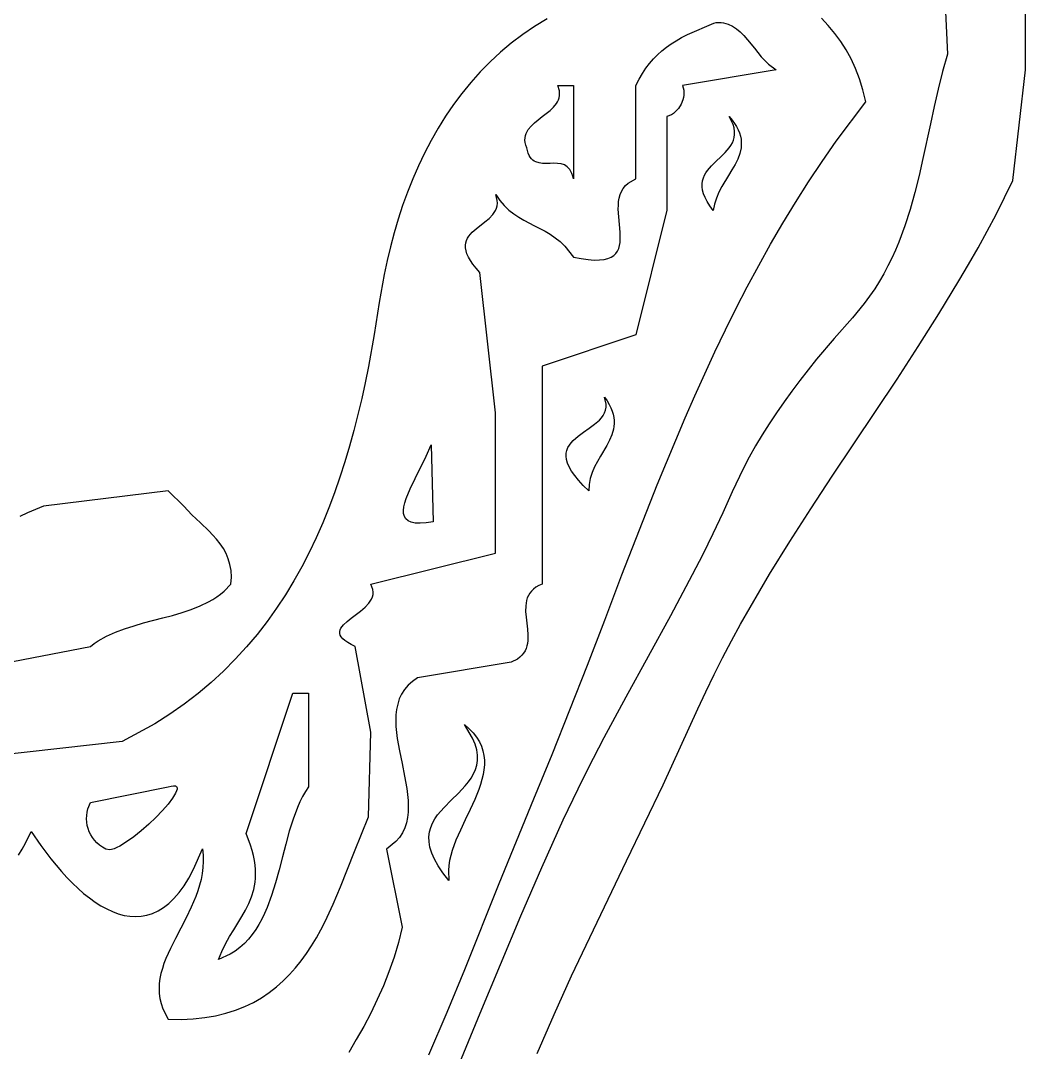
# Model space of a CAD drawing. Extents: x -38.8 to 24, y -17.1 to 3.4.
# Drawn here: x -33.631 to -32.986, y -2.349 to -1.687 of the extents above; entities that cross this region are included whole.
import ezdxf

# ---------------------------------------------------------------- set-up
doc = ezdxf.new("R2010")
doc.units = 0

msp = doc.modelspace()

# ---------------------------------------------------------------- linework, layer by layer
at = {"color": 7, "linetype": 'CONTINUOUS'}
for p, q in [((-33.039844, -1.629509), (-33.036435, -1.708553)), ((-32.986435, -1.718553), (-32.986435, -1.663553)), ((-33.293351, -1.685795), (-33.301356, -1.690654)), ((-33.112877, -1.690167), (-33.117358, -1.685352)), ((-33.301356, -1.690654), (-33.309013, -1.695865)), ((-33.203338, -1.695955), (-33.186435, -1.688553)), ((-33.186435, -1.688553), (-33.184757, -1.688249)), ((-33.186435, -1.688553), (-33.186435, -1.688553)), ((-33.184757, -1.688249), (-33.183136, -1.688118)), ((-33.183136, -1.688118), (-33.181569, -1.688149)), ((-33.181569, -1.688149), (-33.180053, -1.688333)), ((-33.180053, -1.688333), (-33.177162, -1.689126)), ((-33.177162, -1.689126), (-33.174439, -1.690423)), ((-33.174439, -1.690423), (-33.171862, -1.692149)), ((-33.171862, -1.692149), (-33.169406, -1.694232)), ((-33.169406, -1.694232), (-33.167049, -1.696597)), ((-33.108721, -1.695118), (-33.112877, -1.690167)), ((-33.309013, -1.695865), (-33.316328, -1.701412)), ((-33.213719, -1.70187), (-33.210454, -1.699815)), ((-33.210454, -1.699815), (-33.206997, -1.697851)), ((-33.206997, -1.697851), (-33.203338, -1.695955)), ((-33.167049, -1.696597), (-33.164766, -1.699171)), ((-33.164766, -1.699171), (-33.16033, -1.70465)), ((-33.10489, -1.700271), (-33.108721, -1.695118)), ((-33.101388, -1.705689), (-33.10489, -1.700271)), ((-33.323307, -1.707278), (-33.329955, -1.71345)), ((-33.316328, -1.701412), (-33.323307, -1.707278)), ((-33.222484, -1.708833), (-33.219722, -1.706355)), ((-33.219722, -1.706355), (-33.216805, -1.704042)), ((-33.216805, -1.704042), (-33.213719, -1.70187)), ((-33.16033, -1.70465), (-33.155912, -1.71008)), ((-33.098215, -1.711439), (-33.101388, -1.705689)), ((-33.329955, -1.71345), (-33.336279, -1.71991)), ((-33.229951, -1.717507), (-33.227587, -1.714385)), ((-33.227587, -1.714385), (-33.225102, -1.711502)), ((-33.225102, -1.711502), (-33.222484, -1.708833)), ((-33.155912, -1.71008), (-33.15365, -1.712592)), ((-33.15365, -1.712592), (-33.151322, -1.714872)), ((-33.095373, -1.717586), (-33.098215, -1.711439)), ((-33.036435, -1.708553), (-33.039582, -1.719673)), ((-33.336279, -1.71991), (-33.342283, -1.726644)), ((-33.234363, -1.724566), (-33.232206, -1.720892)), ((-33.232206, -1.720892), (-33.229951, -1.717507)), ((-33.146372, -1.718435), (-33.206435, -1.728553)), ((-33.151322, -1.714872), (-33.146372, -1.718435)), ((-33.092863, -1.724194), (-33.095373, -1.717586)), ((-33.039582, -1.719673), (-33.042399, -1.730836)), ((-32.994382, -1.789526), (-32.986435, -1.718553)), ((-33.342283, -1.726644), (-33.347974, -1.733636)), ((-33.236435, -1.728553), (-33.234363, -1.724566)), ((-33.090689, -1.731328), (-33.092863, -1.724194)), ((-33.347974, -1.733636), (-33.353357, -1.74087)), ((-33.285477, -1.731967), (-33.286435, -1.728553)), ((-33.286435, -1.728553), (-33.276435, -1.728553)), ((-33.285338, -1.733534), (-33.285477, -1.731967)), ((-33.285403, -1.735016), (-33.285338, -1.733534)), ((-33.276435, -1.728553), (-33.276435, -1.788553)), ((-33.276435, -1.728553), (-33.276435, -1.728553)), ((-33.236435, -1.788553), (-33.236435, -1.728553)), ((-33.206435, -1.728553), (-33.205972, -1.730084)), ((-33.205972, -1.730084), (-33.205688, -1.731635)), ((-33.205688, -1.731635), (-33.205575, -1.733192)), ((-33.205575, -1.733192), (-33.205626, -1.734743)), ((-33.08885, -1.739054), (-33.090689, -1.731328)), ((-33.042399, -1.730836), (-33.044975, -1.742016)), ((-33.353357, -1.74087), (-33.358438, -1.748331)), ((-33.289216, -1.74249), (-33.287398, -1.740225)), ((-33.287398, -1.740225), (-33.286671, -1.739018)), ((-33.286671, -1.739018), (-33.286085, -1.737751)), ((-33.286085, -1.737751), (-33.285657, -1.73642)), ((-33.285657, -1.73642), (-33.285403, -1.735016)), ((-33.207327, -1.740656), (-33.208976, -1.743266)), ((-33.206191, -1.737783), (-33.207327, -1.740656)), ((-33.205834, -1.736278), (-33.206191, -1.737783)), ((-33.205626, -1.734743), (-33.205834, -1.736278)), ((-33.107887, -1.764394), (-33.08885, -1.739054)), ((-33.296435, -1.748553), (-33.29386, -1.746602)), ((-33.29386, -1.746602), (-33.291412, -1.744598)), ((-33.291412, -1.744598), (-33.289216, -1.74249)), ((-33.213587, -1.747311), (-33.216435, -1.748553)), ((-33.212288, -1.746477), (-33.213587, -1.747311)), ((-33.211082, -1.745517), (-33.212288, -1.746477)), ((-33.208976, -1.743266), (-33.211082, -1.745517)), ((-33.044975, -1.742016), (-33.047401, -1.75319)), ((-33.358438, -1.748331), (-33.363222, -1.756003)), ((-33.303654, -1.754616), (-33.301458, -1.752508)), ((-33.301458, -1.752508), (-33.29901, -1.750504)), ((-33.29901, -1.750504), (-33.296435, -1.748553)), ((-33.216435, -1.748553), (-33.216435, -1.808553)), ((-33.176435, -1.748553), (-33.17458, -1.750746)), ((-33.174018, -1.753562), (-33.176435, -1.748553)), ((-33.176435, -1.748553), (-33.176435, -1.748553)), ((-33.17458, -1.750746), (-33.173008, -1.752888)), ((-33.173359, -1.755839), (-33.174018, -1.753562)), ((-33.173008, -1.752888), (-33.171704, -1.754983)), ((-33.047401, -1.75319), (-33.052159, -1.775416)), ((-33.363222, -1.756003), (-33.367716, -1.763871)), ((-33.307467, -1.76209), (-33.307213, -1.760686)), ((-33.307213, -1.760686), (-33.306785, -1.759355)), ((-33.306785, -1.759355), (-33.306199, -1.758088)), ((-33.306199, -1.758088), (-33.305472, -1.756881)), ((-33.305472, -1.756881), (-33.303654, -1.754616)), ((-33.17303, -1.757981), (-33.173359, -1.755839)), ((-33.173251, -1.761902), (-33.173003, -1.759998)), ((-33.173003, -1.759998), (-33.17303, -1.757981)), ((-33.171704, -1.754983), (-33.170655, -1.757033)), ((-33.170655, -1.757033), (-33.169846, -1.759042)), ((-33.169846, -1.759042), (-33.169263, -1.761013)), ((-33.367716, -1.763871), (-33.371925, -1.771919)), ((-33.307532, -1.763572), (-33.307467, -1.76209)), ((-33.307393, -1.765139), (-33.307532, -1.763572)), ((-33.307032, -1.766797), (-33.307393, -1.765139)), ((-33.306435, -1.768553), (-33.307032, -1.766797)), ((-33.176449, -1.768611), (-33.175374, -1.767047)), ((-33.175374, -1.767047), (-33.174464, -1.765415)), ((-33.174464, -1.765415), (-33.173747, -1.763704)), ((-33.173747, -1.763704), (-33.173251, -1.761902)), ((-33.169263, -1.761013), (-33.168892, -1.762948)), ((-33.168727, -1.766726), (-33.168905, -1.768573)), ((-33.168892, -1.762948), (-33.168718, -1.764852)), ((-33.168718, -1.764852), (-33.168727, -1.766726)), ((-33.116902, -1.777306), (-33.107887, -1.764394)), ((-33.371925, -1.771919), (-33.375854, -1.780131)), ((-33.305472, -1.772004), (-33.306435, -1.768553)), ((-33.30485, -1.773391), (-33.305472, -1.772004)), ((-33.304144, -1.774575), (-33.30485, -1.773391)), ((-33.181862, -1.774414), (-33.178988, -1.77158)), ((-33.178988, -1.77158), (-33.176449, -1.768611)), ((-33.169711, -1.772203), (-33.171021, -1.775764)), ((-33.168905, -1.768573), (-33.169711, -1.772203)), ((-33.375854, -1.780131), (-33.379509, -1.788492)), ((-33.303359, -1.775569), (-33.304144, -1.774575)), ((-33.302503, -1.77639), (-33.303359, -1.775569)), ((-33.301582, -1.777055), (-33.302503, -1.77639)), ((-33.300602, -1.777578), (-33.301582, -1.777055)), ((-33.298493, -1.778262), (-33.300602, -1.777578)), ((-33.296227, -1.778568), (-33.298493, -1.778262)), ((-33.293857, -1.778624), (-33.296227, -1.778568)), ((-33.291435, -1.778553), (-33.293857, -1.778624)), ((-33.289013, -1.778482), (-33.291435, -1.778553)), ((-33.286643, -1.778538), (-33.289013, -1.778482)), ((-33.284377, -1.778844), (-33.286643, -1.778538)), ((-33.282268, -1.779528), (-33.284377, -1.778844)), ((-33.281288, -1.780051), (-33.282268, -1.779528)), ((-33.280367, -1.780716), (-33.281288, -1.780051)), ((-33.190305, -1.783006), (-33.187739, -1.780036)), ((-33.187739, -1.780036), (-33.184852, -1.777202)), ((-33.184852, -1.777202), (-33.181862, -1.774414)), ((-33.172722, -1.779282), (-33.174699, -1.78278)), ((-33.171021, -1.775764), (-33.172722, -1.779282)), ((-33.1256, -1.790369), (-33.116902, -1.777306)), ((-33.052159, -1.775416), (-33.054671, -1.786418)), ((-33.279511, -1.781537), (-33.280367, -1.780716)), ((-33.278726, -1.782531), (-33.279511, -1.781537)), ((-33.27802, -1.783715), (-33.278726, -1.782531)), ((-33.277398, -1.785102), (-33.27802, -1.783715)), ((-33.276868, -1.78671), (-33.277398, -1.785102)), ((-33.276435, -1.788553), (-33.276868, -1.78671)), ((-33.193073, -1.787915), (-33.192331, -1.786203)), ((-33.192331, -1.786203), (-33.191399, -1.78457)), ((-33.191399, -1.78457), (-33.190305, -1.783006)), ((-33.176839, -1.786282), (-33.181149, -1.7934)), ((-33.174699, -1.78278), (-33.176839, -1.786282)), ((-33.054671, -1.786418), (-33.057393, -1.797313)), ((-33.379509, -1.788492), (-33.382897, -1.796986)), ((-33.244477, -1.794599), (-33.243027, -1.792812)), ((-33.243027, -1.792812), (-33.241226, -1.791197)), ((-33.241226, -1.791197), (-33.236435, -1.788553)), ((-33.193887, -1.79364), (-33.193878, -1.791622)), ((-33.193596, -1.795783), (-33.193887, -1.79364)), ((-33.193878, -1.791622), (-33.193598, -1.789717)), ((-33.193598, -1.789717), (-33.193073, -1.787915)), ((-33.181149, -1.7934), (-33.183091, -1.797063)), ((-33.133998, -1.803576), (-33.1256, -1.790369)), ((-33.005173, -1.811239), (-32.994382, -1.789526)), ((-33.382897, -1.796986), (-33.386022, -1.805598)), ((-33.325323, -1.802362), (-33.326316, -1.79848)), ((-33.326316, -1.79848), (-33.323666, -1.802306)), ((-33.247047, -1.800799), (-33.246454, -1.79861)), ((-33.246454, -1.79861), (-33.245608, -1.796538)), ((-33.245608, -1.796538), (-33.244477, -1.794599)), ((-33.192979, -1.798062), (-33.193596, -1.795783)), ((-33.192008, -1.800488), (-33.192979, -1.798062)), ((-33.190656, -1.803073), (-33.192008, -1.800488)), ((-33.183091, -1.797063), (-33.18474, -1.800829)), ((-33.057393, -1.797313), (-33.060413, -1.808076)), ((-33.386022, -1.805598), (-33.388891, -1.814312)), ((-33.325864, -1.807291), (-33.325445, -1.805754)), ((-33.325445, -1.805754), (-33.325256, -1.804114)), ((-33.325256, -1.804114), (-33.325323, -1.802362)), ((-33.323666, -1.802306), (-33.320831, -1.805606)), ((-33.320831, -1.805606), (-33.317836, -1.808456)), ((-33.247642, -1.80787), (-33.247608, -1.805447)), ((-33.247608, -1.805447), (-33.247421, -1.803084)), ((-33.247421, -1.803084), (-33.247047, -1.800799)), ((-33.188896, -1.805828), (-33.190656, -1.803073)), ((-33.186699, -1.808764), (-33.188896, -1.805828)), ((-33.18598, -1.804721), (-33.186699, -1.808764)), ((-33.18474, -1.800829), (-33.18598, -1.804721)), ((-33.14211, -1.816919), (-33.133998, -1.803576)), ((-33.33058, -1.813817), (-33.328266, -1.811397)), ((-33.328266, -1.811397), (-33.327299, -1.810102)), ((-33.327299, -1.810102), (-33.32649, -1.808737)), ((-33.32649, -1.808737), (-33.325864, -1.807291)), ((-33.317836, -1.808456), (-33.31471, -1.81093)), ((-33.31471, -1.81093), (-33.311477, -1.813104)), ((-33.311477, -1.813104), (-33.308164, -1.815052)), ((-33.247381, -1.812821), (-33.247642, -1.80787)), ((-33.246473, -1.822621), (-33.247381, -1.812821)), ((-33.216435, -1.808553), (-33.236435, -1.888553)), ((-33.060413, -1.808076), (-33.063821, -1.818683)), ((-33.010876, -1.822002), (-33.005173, -1.811239)), ((-33.388891, -1.814312), (-33.391509, -1.823113)), ((-33.338822, -1.820473), (-33.333239, -1.81608)), ((-33.333239, -1.81608), (-33.33058, -1.813817)), ((-33.308164, -1.815052), (-33.301406, -1.818575)), ((-33.301406, -1.818575), (-33.294646, -1.8221)), ((-33.149952, -1.830389), (-33.14211, -1.816919)), ((-33.063821, -1.818683), (-33.067707, -1.829107)), ((-33.391509, -1.823113), (-33.393882, -1.831984)), ((-33.344971, -1.827986), (-33.344312, -1.826578)), ((-33.344312, -1.826578), (-33.343475, -1.825247)), ((-33.343475, -1.825247), (-33.341361, -1.822771)), ((-33.341361, -1.822771), (-33.338822, -1.820473)), ((-33.294646, -1.8221), (-33.291331, -1.824051)), ((-33.291331, -1.824051), (-33.288096, -1.826228)), ((-33.288096, -1.826228), (-33.284965, -1.828707)), ((-33.246355, -1.827174), (-33.246473, -1.822621)), ((-33.016765, -1.832708), (-33.010876, -1.822002)), ((-33.393882, -1.831984), (-33.396015, -1.840911)), ((-33.345656, -1.831071), (-33.345426, -1.82948)), ((-33.345634, -1.83277), (-33.345656, -1.831071)), ((-33.345337, -1.834587), (-33.345634, -1.83277)), ((-33.345426, -1.82948), (-33.344971, -1.827986)), ((-33.284965, -1.828707), (-33.281965, -1.831562)), ((-33.281965, -1.831562), (-33.276467, -1.838703)), ((-33.248111, -1.834843), (-33.247341, -1.833152)), ((-33.247341, -1.833152), (-33.246813, -1.831298)), ((-33.246813, -1.831298), (-33.246495, -1.829299)), ((-33.246495, -1.829299), (-33.246355, -1.827174)), ((-33.157537, -1.843981), (-33.149952, -1.830389)), ((-33.067707, -1.829107), (-33.069858, -1.834243)), ((-33.022824, -1.843363), (-33.016765, -1.832708)), ((-33.344741, -1.836532), (-33.345337, -1.834587)), ((-33.343823, -1.838616), (-33.344741, -1.836532)), ((-33.342557, -1.84085), (-33.343823, -1.838616)), ((-33.276467, -1.838703), (-33.271446, -1.839663)), ((-33.271446, -1.839663), (-33.266999, -1.840275)), ((-33.259695, -1.840526), (-33.25677, -1.840203)), ((-33.25677, -1.840203), (-33.254288, -1.839606)), ((-33.254288, -1.839606), (-33.252214, -1.838752)), ((-33.252214, -1.838752), (-33.250515, -1.837662)), ((-33.250515, -1.837662), (-33.249158, -1.836352)), ((-33.249158, -1.836352), (-33.248111, -1.834843)), ((-33.072162, -1.839325), (-33.07463, -1.844348)), ((-33.069858, -1.834243), (-33.072162, -1.839325)), ((-33.396015, -1.840911), (-33.397914, -1.849878)), ((-33.340919, -1.843244), (-33.342557, -1.84085)), ((-33.338887, -1.845808), (-33.340919, -1.843244)), ((-33.336435, -1.848553), (-33.338887, -1.845808)), ((-33.266999, -1.840275), (-33.263093, -1.840556)), ((-33.263093, -1.840556), (-33.259695, -1.840526)), ((-33.164882, -1.857685), (-33.157537, -1.843981)), ((-33.07463, -1.844348), (-33.077274, -1.849311)), ((-33.029038, -1.853971), (-33.022824, -1.843363)), ((-33.397914, -1.849878), (-33.401034, -1.867869)), ((-33.326435, -1.938553), (-33.336435, -1.848553)), ((-33.077274, -1.849311), (-33.080105, -1.854209)), ((-33.172001, -1.871494), (-33.164882, -1.857685)), ((-33.083135, -1.85904), (-33.086373, -1.8638)), ((-33.080105, -1.854209), (-33.083135, -1.85904)), ((-33.041874, -1.875066), (-33.029038, -1.853971)), ((-33.086373, -1.8638), (-33.089833, -1.868487)), ((-33.401034, -1.867869), (-33.404287, -1.888396)), ((-33.17891, -1.8854), (-33.172001, -1.871494)), ((-33.089833, -1.868487), (-33.097458, -1.877628)), ((-33.097458, -1.877628), (-33.109175, -1.890871)), ((-33.055154, -1.896028), (-33.041874, -1.875066)), ((-33.185623, -1.899396), (-33.17891, -1.8854)), ((-33.404287, -1.888396), (-33.408018, -1.908967)), ((-33.236435, -1.888553), (-33.296435, -1.908553)), ((-33.109175, -1.890871), (-33.120437, -1.904256)), ((-33.192155, -1.913474), (-33.185623, -1.899396)), ((-33.068758, -1.916895), (-33.055154, -1.896028)), ((-33.120437, -1.904256), (-33.131175, -1.917815)), ((-33.408018, -1.908967), (-33.410093, -1.91924)), ((-33.296435, -1.908553), (-33.296435, -1.978553)), ((-33.410093, -1.91924), (-33.412325, -1.929489)), ((-33.198521, -1.927625), (-33.192155, -1.913474)), ((-33.131175, -1.917815), (-33.136325, -1.924671)), ((-33.096466, -1.958493), (-33.068758, -1.916895)), ((-33.136325, -1.924671), (-33.141318, -1.931582)), ((-33.412325, -1.929489), (-33.414727, -1.939702)), ((-33.256435, -1.928553), (-33.254841, -1.930882)), ((-33.255414, -1.932986), (-33.256435, -1.928553)), ((-33.256435, -1.928553), (-33.256435, -1.928553)), ((-33.254841, -1.930882), (-33.253515, -1.93314)), ((-33.204737, -1.941844), (-33.198521, -1.927625)), ((-33.141318, -1.931582), (-33.146145, -1.938553)), ((-33.326435, -2.028553), (-33.326435, -1.938553)), ((-33.257342, -1.940205), (-33.256443, -1.938573)), ((-33.256443, -1.938573), (-33.255801, -1.936834)), ((-33.255801, -1.936834), (-33.255447, -1.934976)), ((-33.255447, -1.934976), (-33.255414, -1.932986)), ((-33.253515, -1.93314), (-33.252443, -1.935332)), ((-33.252443, -1.935332), (-33.25161, -1.93746)), ((-33.25161, -1.93746), (-33.251002, -1.93953)), ((-33.251002, -1.93953), (-33.250604, -1.941546)), ((-33.146145, -1.938553), (-33.150797, -1.945589)), ((-33.414727, -1.939702), (-33.417309, -1.949868)), ((-33.266341, -1.948506), (-33.262866, -1.945935)), ((-33.262866, -1.945935), (-33.259782, -1.943203)), ((-33.259782, -1.943203), (-33.258465, -1.941744)), ((-33.258465, -1.941744), (-33.257342, -1.940205)), ((-33.250604, -1.941546), (-33.250402, -1.943512)), ((-33.250381, -1.945432), (-33.250527, -1.94731)), ((-33.250402, -1.943512), (-33.250381, -1.945432)), ((-33.210817, -1.95612), (-33.204737, -1.941844)), ((-33.150797, -1.945589), (-33.155265, -1.952693)), ((-33.417309, -1.949868), (-33.420085, -1.959976)), ((-33.273442, -1.953588), (-33.269951, -1.951022)), ((-33.269951, -1.951022), (-33.266341, -1.948506)), ((-33.251821, -1.952736), (-33.253251, -1.956221)), ((-33.250826, -1.94915), (-33.251821, -1.952736)), ((-33.250527, -1.94731), (-33.250826, -1.94915)), ((-33.155265, -1.952693), (-33.159541, -1.959869)), ((-33.370979, -1.966452), (-33.367669, -1.959189)), ((-33.367669, -1.959189), (-33.366435, -2.008553)), ((-33.279976, -1.960921), (-33.279047, -1.959297)), ((-33.279047, -1.959297), (-33.277897, -1.957765)), ((-33.277897, -1.957765), (-33.276559, -1.956311)), ((-33.276559, -1.956311), (-33.273442, -1.953588)), ((-33.253251, -1.956221), (-33.254999, -1.959641)), ((-33.22263, -1.984819), (-33.210817, -1.95612)), ((-33.110332, -1.979299), (-33.096466, -1.958493)), ((-33.420085, -1.959976), (-33.423068, -1.970013)), ((-33.281119, -1.966478), (-33.281044, -1.964498)), ((-33.281044, -1.964498), (-33.280652, -1.962651)), ((-33.280652, -1.962651), (-33.279976, -1.960921)), ((-33.254999, -1.959641), (-33.258987, -1.966416)), ((-33.159541, -1.959869), (-33.163616, -1.967121)), ((-33.423068, -1.970013), (-33.426269, -1.979968)), ((-33.378104, -1.980713), (-33.370979, -1.966452)), ((-33.280847, -1.968603), (-33.281119, -1.966478)), ((-33.280194, -1.970885), (-33.280847, -1.968603)), ((-33.27913, -1.973339), (-33.280194, -1.970885)), ((-33.260995, -1.969838), (-33.262856, -1.973329)), ((-33.258987, -1.966416), (-33.260995, -1.969838)), ((-33.163616, -1.967121), (-33.167481, -1.974454)), ((-33.296435, -1.978553), (-33.296435, -2.048553)), ((-33.277622, -1.975978), (-33.27913, -1.973339)), ((-33.275639, -1.978814), (-33.277622, -1.975978)), ((-33.273149, -1.981862), (-33.275639, -1.978814)), ((-33.264455, -1.976921), (-33.265676, -1.980648)), ((-33.262856, -1.973329), (-33.264455, -1.976921)), ((-33.167481, -1.974454), (-33.174547, -1.989379)), ((-33.426269, -1.979968), (-33.429701, -1.989829)), ((-33.381279, -1.987362), (-33.378104, -1.980713)), ((-33.270119, -1.985134), (-33.273149, -1.981862)), ((-33.266519, -1.988643), (-33.270119, -1.985134)), ((-33.266403, -1.984544), (-33.266519, -1.988643)), ((-33.265676, -1.980648), (-33.266403, -1.984544)), ((-33.234082, -2.01366), (-33.22263, -1.984819)), ((-33.124048, -2.000158), (-33.110332, -1.979299)), ((-33.536435, -1.988553), (-33.616435, -1.998553)), ((-33.526435, -1.998553), (-33.536435, -1.988553)), ((-33.536435, -1.988553), (-33.536435, -1.988553)), ((-33.429701, -1.989829), (-33.433376, -1.999586)), ((-33.38377, -1.993455), (-33.381279, -1.987362)), ((-33.174547, -1.989379), (-33.180587, -2.002803)), ((-33.616435, -1.998553), (-33.621651, -2.000619)), ((-33.521284, -2.003945), (-33.526435, -1.998553)), ((-33.385524, -2.001171), (-33.385257, -1.998818)), ((-33.385257, -1.998818), (-33.384659, -1.996239)), ((-33.384659, -1.996239), (-33.38377, -1.993455)), ((-33.626744, -2.002816), (-33.631716, -2.005148)), ((-33.621651, -2.000619), (-33.626744, -2.002816)), ((-33.515823, -2.00912), (-33.521284, -2.003945)), ((-33.433376, -1.999586), (-33.437307, -2.009225)), ((-33.385419, -2.003276), (-33.385524, -2.001171)), ((-33.384904, -2.00511), (-33.385419, -2.003276)), ((-33.383938, -2.006653), (-33.384904, -2.00511)), ((-33.180587, -2.002803), (-33.186899, -2.01614)), ((-33.137494, -2.021107), (-33.124048, -2.000158)), ((-33.510404, -2.01431), (-33.515823, -2.00912)), ((-33.437307, -2.009225), (-33.441507, -2.018737)), ((-33.382482, -2.007882), (-33.383938, -2.006653)), ((-33.380494, -2.008775), (-33.382482, -2.007882)), ((-33.377935, -2.009311), (-33.380494, -2.008775)), ((-33.374766, -2.009467), (-33.377935, -2.009311)), ((-33.370946, -2.009222), (-33.374766, -2.009467)), ((-33.366435, -2.008553), (-33.370946, -2.009222)), ((-33.50782, -2.016983), (-33.510404, -2.01431)), ((-33.505378, -2.019746), (-33.50782, -2.016983)), ((-33.441507, -2.018737), (-33.445987, -2.028108)), ((-33.245291, -2.04258), (-33.234082, -2.01366)), ((-33.186899, -2.01614), (-33.193446, -2.029398)), ((-33.503121, -2.022628), (-33.505378, -2.019746)), ((-33.501094, -2.025659), (-33.503121, -2.022628)), ((-33.150551, -2.042185), (-33.137494, -2.021107)), ((-33.49934, -2.028867), (-33.501094, -2.025659)), ((-33.497904, -2.032281), (-33.49934, -2.028867)), ((-33.445987, -2.028108), (-33.45076, -2.037328)), ((-33.406463, -2.048569), (-33.326435, -2.028553)), ((-33.193446, -2.029398), (-33.200191, -2.042592)), ((-33.49683, -2.035931), (-33.497904, -2.032281)), ((-33.49616, -2.039844), (-33.49683, -2.035931)), ((-33.45076, -2.037328), (-33.455838, -2.046385)), ((-33.496211, -2.048578), (-33.495939, -2.04405)), ((-33.495939, -2.04405), (-33.49616, -2.039844)), ((-33.256378, -2.07152), (-33.245291, -2.04258)), ((-33.200191, -2.042592), (-33.214129, -2.068829)), ((-33.156897, -2.052783), (-33.150551, -2.042185)), ((-33.500582, -2.052933), (-33.496211, -2.048578)), ((-33.455838, -2.046385), (-33.461234, -2.055267)), ((-33.405124, -2.051966), (-33.406463, -2.048569)), ((-33.404938, -2.053569), (-33.405124, -2.051966)), ((-33.302066, -2.051685), (-33.303399, -2.052954)), ((-33.300475, -2.050522), (-33.302066, -2.051685)), ((-33.298604, -2.049476), (-33.300475, -2.050522)), ((-33.296435, -2.048553), (-33.298604, -2.049476)), ((-33.510512, -2.059808), (-33.507897, -2.058292)), ((-33.507897, -2.058292), (-33.505366, -2.056648)), ((-33.505366, -2.056648), (-33.502925, -2.054865)), ((-33.502925, -2.054865), (-33.500582, -2.052933)), ((-33.461234, -2.055267), (-33.46696, -2.063963)), ((-33.406799, -2.059425), (-33.405996, -2.058037)), ((-33.405996, -2.058037), (-33.405401, -2.056601)), ((-33.405401, -2.056601), (-33.405039, -2.055113)), ((-33.405039, -2.055113), (-33.404938, -2.053569)), ((-33.306041, -2.057324), (-33.306537, -2.05894)), ((-33.305366, -2.055782), (-33.306041, -2.057324)), ((-33.304492, -2.054323), (-33.305366, -2.055782)), ((-33.303399, -2.052954), (-33.304492, -2.054323)), ((-33.163102, -2.063427), (-33.156897, -2.052783)), ((-33.527593, -2.066793), (-33.521678, -2.064796)), ((-33.521678, -2.064796), (-33.515967, -2.062496)), ((-33.515967, -2.062496), (-33.510512, -2.059808)), ((-33.46696, -2.063963), (-33.473029, -2.072461)), ((-33.412993, -2.065756), (-33.410186, -2.063331)), ((-33.410186, -2.063331), (-33.407783, -2.060767)), ((-33.407783, -2.060767), (-33.406799, -2.059425)), ((-33.307069, -2.062362), (-33.307123, -2.065982)), ((-33.306873, -2.060622), (-33.307069, -2.062362)), ((-33.306537, -2.05894), (-33.306873, -2.060622)), ((-33.169149, -2.074122), (-33.163102, -2.063427)), ((-33.552247, -2.073426), (-33.539827, -2.070213)), ((-33.539827, -2.070213), (-33.53366, -2.068571)), ((-33.53366, -2.068571), (-33.527593, -2.066793)), ((-33.421706, -2.072481), (-33.418966, -2.070303)), ((-33.418966, -2.070303), (-33.412993, -2.065756)), ((-33.307123, -2.065982), (-33.306859, -2.069735)), ((-33.306859, -2.069735), (-33.306435, -2.073553)), ((-33.267463, -2.100415), (-33.256378, -2.07152)), ((-33.214129, -2.068829), (-33.228418, -2.094943)), ((-33.57031, -2.079331), (-33.564434, -2.077106)), ((-33.564434, -2.077106), (-33.558396, -2.075166)), ((-33.558396, -2.075166), (-33.552247, -2.073426)), ((-33.473029, -2.072461), (-33.479452, -2.080749)), ((-33.42639, -2.078968), (-33.426133, -2.077872)), ((-33.426133, -2.077872), (-33.425631, -2.076786)), ((-33.425631, -2.076786), (-33.424911, -2.075707)), ((-33.424911, -2.075707), (-33.423999, -2.074633)), ((-33.423999, -2.074633), (-33.421706, -2.072481)), ((-33.306435, -2.073553), (-33.306011, -2.077371)), ((-33.306011, -2.077371), (-33.305747, -2.081124)), ((-33.175026, -2.084871), (-33.169149, -2.074122)), ((-33.583942, -2.086689), (-33.581363, -2.08497)), ((-33.581363, -2.08497), (-33.57597, -2.081924)), ((-33.57597, -2.081924), (-33.57031, -2.079331)), ((-33.479452, -2.080749), (-33.486243, -2.088816)), ((-33.426375, -2.080079), (-33.42639, -2.078968)), ((-33.426063, -2.081208), (-33.426375, -2.080079)), ((-33.425425, -2.082359), (-33.426063, -2.081208)), ((-33.424436, -2.083534), (-33.425425, -2.082359)), ((-33.423069, -2.084737), (-33.424436, -2.083534)), ((-33.421298, -2.085973), (-33.423069, -2.084737)), ((-33.305801, -2.084744), (-33.305997, -2.086484)), ((-33.305747, -2.081124), (-33.305801, -2.084744)), ((-33.180716, -2.095681), (-33.175026, -2.084871)), ((-33.636122, -2.09811), (-33.586435, -2.088553)), ((-33.586435, -2.088553), (-33.583942, -2.086689)), ((-33.486243, -2.088816), (-33.493414, -2.096651)), ((-33.419095, -2.087243), (-33.421298, -2.085973)), ((-33.416435, -2.088553), (-33.419095, -2.087243)), ((-33.406435, -2.143553), (-33.416435, -2.088553)), ((-33.307504, -2.091324), (-33.308378, -2.092783)), ((-33.306829, -2.089782), (-33.307504, -2.091324)), ((-33.306333, -2.088166), (-33.306829, -2.089782)), ((-33.305997, -2.086484), (-33.306333, -2.088166)), ((-33.493414, -2.096651), (-33.500977, -2.104241)), ((-33.312395, -2.096584), (-33.316435, -2.098553)), ((-33.310804, -2.095421), (-33.312395, -2.096584)), ((-33.309471, -2.094152), (-33.310804, -2.095421)), ((-33.308378, -2.092783), (-33.309471, -2.094152)), ((-33.228418, -2.094943), (-33.242764, -2.121028)), ((-33.186205, -2.106555), (-33.180716, -2.095681)), ((-33.500977, -2.104241), (-33.508944, -2.111576)), ((-33.316435, -2.098553), (-33.376435, -2.108553)), ((-33.278666, -2.129206), (-33.267463, -2.100415)), ((-33.508944, -2.111576), (-33.517328, -2.118643)), ((-33.379756, -2.110874), (-33.382555, -2.113411)), ((-33.376435, -2.108553), (-33.379756, -2.110874)), ((-33.191478, -2.117498), (-33.186205, -2.106555)), ((-33.384868, -2.116149), (-33.386728, -2.119075)), ((-33.382555, -2.113411), (-33.384868, -2.116149)), ((-33.196521, -2.128515), (-33.191478, -2.117498)), ((-33.517328, -2.118643), (-33.526142, -2.12543)), ((-33.486421, -2.208547), (-33.456435, -2.118553)), ((-33.456435, -2.118553), (-33.446435, -2.118553)), ((-33.446435, -2.118553), (-33.446435, -2.178553)), ((-33.446435, -2.118553), (-33.446435, -2.118553)), ((-33.38817, -2.122174), (-33.38923, -2.125431)), ((-33.386728, -2.119075), (-33.38817, -2.122174)), ((-33.242764, -2.121028), (-33.256873, -2.147176)), ((-33.526142, -2.12543), (-33.535397, -2.131927)), ((-33.389942, -2.128833), (-33.390341, -2.132364)), ((-33.38923, -2.125431), (-33.389942, -2.128833)), ((-33.290108, -2.15783), (-33.278666, -2.129206)), ((-33.218961, -2.177195), (-33.196521, -2.128515)), ((-33.545107, -2.138122), (-33.565938, -2.149559)), ((-33.535397, -2.131927), (-33.545107, -2.138122)), ((-33.390341, -2.132364), (-33.390462, -2.13601)), ((-33.390462, -2.13601), (-33.390339, -2.139758)), ((-33.408053, -2.197853), (-33.406435, -2.143553)), ((-33.390339, -2.139758), (-33.390007, -2.143592)), ((-33.390007, -2.143592), (-33.389501, -2.147497)), ((-33.346435, -2.138553), (-33.343333, -2.141234)), ((-33.341194, -2.147226), (-33.346435, -2.138553)), ((-33.346435, -2.138553), (-33.346435, -2.138553)), ((-33.343333, -2.141234), (-33.34071, -2.143971)), ((-33.34071, -2.143971), (-33.33854, -2.146761)), ((-33.565938, -2.149559), (-33.646435, -2.158553)), ((-33.389501, -2.147497), (-33.388107, -2.155468)), ((-33.339559, -2.151157), (-33.341194, -2.147226)), ((-33.338517, -2.154842), (-33.339559, -2.151157)), ((-33.33854, -2.146761), (-33.336797, -2.149602)), ((-33.336797, -2.149602), (-33.335456, -2.15249)), ((-33.256873, -2.147176), (-33.263746, -2.160303)), ((-33.388107, -2.155468), (-33.386435, -2.163553)), ((-33.338021, -2.158303), (-33.338517, -2.154842)), ((-33.335456, -2.15249), (-33.334491, -2.155424)), ((-33.334491, -2.155424), (-33.333875, -2.158399)), ((-33.301908, -2.186225), (-33.290108, -2.15783)), ((-33.386435, -2.163553), (-33.384763, -2.171638)), ((-33.338474, -2.164628), (-33.338023, -2.161558)), ((-33.338023, -2.161558), (-33.338021, -2.158303)), ((-33.333875, -2.158399), (-33.333584, -2.161414)), ((-33.33359, -2.164466), (-33.333868, -2.167553)), ((-33.333584, -2.161414), (-33.33359, -2.164466)), ((-33.263746, -2.160303), (-33.27045, -2.173481)), ((-33.342052, -2.172919), (-33.340537, -2.170288)), ((-33.340537, -2.170288), (-33.339328, -2.167531)), ((-33.339328, -2.167531), (-33.338474, -2.164628)), ((-33.334393, -2.17067), (-33.335137, -2.173816)), ((-33.333868, -2.167553), (-33.334393, -2.17067)), ((-33.384763, -2.171638), (-33.383369, -2.179609)), ((-33.345813, -2.177879), (-33.343827, -2.175442)), ((-33.343827, -2.175442), (-33.342052, -2.172919)), ((-33.336076, -2.176988), (-33.337184, -2.180183)), ((-33.335137, -2.173816), (-33.336076, -2.176988)), ((-33.27045, -2.173481), (-33.2832, -2.200035)), ((-33.24241, -2.22605), (-33.218961, -2.177195)), ((-33.586435, -2.188553), (-33.536435, -2.178553)), ((-33.536435, -2.178553), (-33.534497, -2.178037)), ((-33.536435, -2.178553), (-33.536435, -2.178553)), ((-33.534497, -2.178037), (-33.532988, -2.177856)), ((-33.531697, -2.18257), (-33.533688, -2.18582)), ((-33.532988, -2.177856), (-33.531886, -2.177988)), ((-33.531886, -2.177988), (-33.531168, -2.178411)), ((-33.5311, -2.181205), (-33.531697, -2.18257)), ((-33.531168, -2.178411), (-33.530813, -2.179103)), ((-33.530798, -2.180042), (-33.5311, -2.181205)), ((-33.530813, -2.179103), (-33.530798, -2.180042)), ((-33.448416, -2.181614), (-33.450243, -2.184849)), ((-33.446435, -2.178553), (-33.448416, -2.181614)), ((-33.383369, -2.179609), (-33.382863, -2.183514)), ((-33.382863, -2.183514), (-33.382531, -2.187348)), ((-33.354916, -2.187143), (-33.350228, -2.182567)), ((-33.350228, -2.182567), (-33.345813, -2.177879)), ((-33.337184, -2.180183), (-33.339801, -2.186632)), ((-33.587986, -2.192696), (-33.586435, -2.188553)), ((-33.536591, -2.189613), (-33.540226, -2.193774)), ((-33.533688, -2.18582), (-33.536591, -2.189613)), ((-33.451929, -2.188244), (-33.45349, -2.191785)), ((-33.450243, -2.184849), (-33.451929, -2.188244)), ((-33.382531, -2.187348), (-33.382408, -2.191096)), ((-33.359495, -2.191762), (-33.354916, -2.187143)), ((-33.339801, -2.186632), (-33.342782, -2.193141)), ((-33.324176, -2.240582), (-33.301908, -2.186225)), ((-33.588817, -2.199085), (-33.58874, -2.196951)), ((-33.58874, -2.196951), (-33.588463, -2.194817)), ((-33.588463, -2.194817), (-33.587986, -2.192696)), ((-33.540226, -2.193774), (-33.544416, -2.198124)), ((-33.45349, -2.191785), (-33.456291, -2.199241)), ((-33.382529, -2.194742), (-33.382928, -2.198273)), ((-33.382408, -2.191096), (-33.382529, -2.194742)), ((-33.365324, -2.199117), (-33.363583, -2.196582)), ((-33.363583, -2.196582), (-33.361624, -2.194137)), ((-33.361624, -2.194137), (-33.359495, -2.191762)), ((-33.342782, -2.193141), (-33.345918, -2.199687)), ((-33.588695, -2.201204), (-33.588817, -2.199085)), ((-33.588372, -2.203294), (-33.588695, -2.201204)), ((-33.587849, -2.205342), (-33.588372, -2.203294)), ((-33.548982, -2.202486), (-33.553743, -2.206685)), ((-33.544416, -2.198124), (-33.548982, -2.202486)), ((-33.456291, -2.199241), (-33.458761, -2.2071)), ((-33.416955, -2.219943), (-33.408053, -2.197853)), ((-33.38364, -2.201675), (-33.3847, -2.204932)), ((-33.382928, -2.198273), (-33.38364, -2.201675)), ((-33.367959, -2.204534), (-33.366798, -2.201761)), ((-33.366798, -2.201761), (-33.365324, -2.199117)), ((-33.345918, -2.199687), (-33.349004, -2.20625)), ((-33.2832, -2.200035), (-33.296919, -2.230616)), ((-33.628086, -2.214789), (-33.624442, -2.207244)), ((-33.624442, -2.207244), (-33.618279, -2.216212)), ((-33.587125, -2.207333), (-33.587849, -2.205342)), ((-33.5862, -2.209254), (-33.587125, -2.207333)), ((-33.585073, -2.211089), (-33.5862, -2.209254)), ((-33.558522, -2.210541), (-33.563138, -2.213879)), ((-33.553743, -2.206685), (-33.558522, -2.210541)), ((-33.483647, -2.2159), (-33.486421, -2.208547)), ((-33.458761, -2.2071), (-33.461014, -2.21524)), ((-33.386142, -2.208031), (-33.388002, -2.210957)), ((-33.3847, -2.204932), (-33.386142, -2.208031)), ((-33.36915, -2.210546), (-33.368759, -2.207456)), ((-33.369083, -2.213824), (-33.36915, -2.210546)), ((-33.368759, -2.207456), (-33.367959, -2.204534)), ((-33.349004, -2.20625), (-33.351831, -2.212807)), ((-33.630223, -2.218612), (-33.628086, -2.214789)), ((-33.618279, -2.216212), (-33.611772, -2.224821)), ((-33.583745, -2.212826), (-33.585073, -2.211089)), ((-33.582215, -2.21445), (-33.583745, -2.212826)), ((-33.580482, -2.215946), (-33.582215, -2.21445)), ((-33.578547, -2.217301), (-33.580482, -2.215946)), ((-33.576409, -2.218502), (-33.578547, -2.217301)), ((-33.569369, -2.217526), (-33.571171, -2.21829)), ((-33.567415, -2.216521), (-33.569369, -2.217526)), ((-33.563138, -2.213879), (-33.567415, -2.216521)), ((-33.482601, -2.219332), (-33.483647, -2.2159)), ((-33.461014, -2.21524), (-33.463165, -2.223545)), ((-33.390315, -2.213695), (-33.396435, -2.218553)), ((-33.388002, -2.210957), (-33.390315, -2.213695)), ((-33.368513, -2.217309), (-33.369083, -2.213824)), ((-33.367389, -2.221022), (-33.368513, -2.217309)), ((-33.351831, -2.212807), (-33.354194, -2.219336)), ((-33.632553, -2.222438), (-33.630223, -2.218612)), ((-33.574229, -2.219009), (-33.576409, -2.218502)), ((-33.572799, -2.218792), (-33.574229, -2.219009)), ((-33.571171, -2.21829), (-33.572799, -2.218792)), ((-33.520152, -2.23147), (-33.514424, -2.2183)), ((-33.514424, -2.2183), (-33.514064, -2.222386)), ((-33.514064, -2.222386), (-33.514006, -2.226388)), ((-33.481767, -2.222612), (-33.482601, -2.219332)), ((-33.481137, -2.225751), (-33.481767, -2.222612)), ((-33.463165, -2.223545), (-33.465328, -2.231893)), ((-33.42134, -2.231299), (-33.416955, -2.219943)), ((-33.396435, -2.218553), (-33.386435, -2.268553)), ((-33.365666, -2.224982), (-33.367389, -2.221022)), ((-33.355136, -2.222583), (-33.355884, -2.225816)), ((-33.354194, -2.219336), (-33.355136, -2.222583)), ((-33.611772, -2.224821), (-33.604976, -2.232912)), ((-33.514228, -2.230309), (-33.514707, -2.234154)), ((-33.514006, -2.226388), (-33.514228, -2.230309)), ((-33.4807, -2.228756), (-33.481137, -2.225751)), ((-33.480446, -2.231636), (-33.4807, -2.228756)), ((-33.363295, -2.229208), (-33.365666, -2.224982)), ((-33.360229, -2.233721), (-33.363295, -2.229208)), ((-33.356412, -2.22903), (-33.356695, -2.232224)), ((-33.355884, -2.225816), (-33.356412, -2.22903)), ((-33.296919, -2.230616), (-33.310305, -2.261537)), ((-33.266007, -2.27518), (-33.24241, -2.22605)), ((-33.604976, -2.232912), (-33.601485, -2.236713)), ((-33.601485, -2.236713), (-33.597942, -2.240324)), ((-33.526281, -2.242047), (-33.52317, -2.237072)), ((-33.52317, -2.237072), (-33.520152, -2.23147)), ((-33.514707, -2.234154), (-33.515418, -2.237928)), ((-33.480683, -2.239621), (-33.480448, -2.23706)), ((-33.480448, -2.23706), (-33.480366, -2.234402)), ((-33.480366, -2.234402), (-33.480446, -2.231636)), ((-33.465328, -2.231893), (-33.467618, -2.240167)), ((-33.425851, -2.24267), (-33.42134, -2.231299)), ((-33.356419, -2.238539), (-33.360229, -2.233721)), ((-33.356695, -2.232224), (-33.356419, -2.238539)), ((-33.597942, -2.240324), (-33.594353, -2.243726)), ((-33.594353, -2.243726), (-33.590725, -2.246898)), ((-33.529479, -2.246413), (-33.526281, -2.242047)), ((-33.516337, -2.241633), (-33.517443, -2.245275)), ((-33.515418, -2.237928), (-33.516337, -2.241633)), ((-33.481572, -2.244487), (-33.480683, -2.239621)), ((-33.467618, -2.240167), (-33.470149, -2.248247)), ((-33.430615, -2.253911), (-33.425851, -2.24267)), ((-33.346199, -2.295686), (-33.324176, -2.240582)), ((-33.590725, -2.246898), (-33.587064, -2.249822)), ((-33.587064, -2.249822), (-33.583378, -2.252476)), ((-33.53611, -2.2534), (-33.532758, -2.250191)), ((-33.532758, -2.250191), (-33.529479, -2.246413)), ((-33.51871, -2.248858), (-33.521635, -2.25586)), ((-33.517443, -2.245275), (-33.51871, -2.248858)), ((-33.484745, -2.25344), (-33.482953, -2.249069)), ((-33.482953, -2.249069), (-33.481572, -2.244487)), ((-33.470149, -2.248247), (-33.473036, -2.256014)), ((-33.583378, -2.252476), (-33.579672, -2.25484)), ((-33.579672, -2.25484), (-33.575953, -2.256896)), ((-33.575953, -2.256896), (-33.572228, -2.258622)), ((-33.54301, -2.258194), (-33.53953, -2.256062)), ((-33.53953, -2.256062), (-33.53611, -2.2534)), ((-33.521635, -2.25586), (-33.524924, -2.262673)), ((-33.486868, -2.257671), (-33.484745, -2.25344)), ((-33.473036, -2.256014), (-33.474649, -2.259743)), ((-33.435762, -2.264878), (-33.430615, -2.253911)), ((-33.572228, -2.258622), (-33.568504, -2.26)), ((-33.568504, -2.26), (-33.564787, -2.261008)), ((-33.564787, -2.261008), (-33.561084, -2.261628)), ((-33.561084, -2.261628), (-33.557401, -2.261839)), ((-33.557401, -2.261839), (-33.553746, -2.26162)), ((-33.553746, -2.26162), (-33.550125, -2.260954)), ((-33.550125, -2.260954), (-33.546544, -2.259818)), ((-33.546544, -2.259818), (-33.54301, -2.258194)), ((-33.524924, -2.262673), (-33.531843, -2.275865)), ((-33.494419, -2.270239), (-33.489242, -2.261834)), ((-33.489242, -2.261834), (-33.486868, -2.257671)), ((-33.476394, -2.263349), (-33.478285, -2.266817)), ((-33.474649, -2.259743), (-33.476394, -2.263349)), ((-33.310305, -2.261537), (-33.323447, -2.292678)), ((-33.497063, -2.274625), (-33.494419, -2.270239)), ((-33.480336, -2.270133), (-33.482563, -2.273281)), ((-33.478285, -2.266817), (-33.480336, -2.270133)), ((-33.441419, -2.275427), (-33.438519, -2.270214)), ((-33.438519, -2.270214), (-33.435762, -2.264878)), ((-33.386435, -2.268553), (-33.388782, -2.278371)), ((-33.531843, -2.275865), (-33.535096, -2.282309)), ((-33.499635, -2.279228), (-33.497063, -2.274625)), ((-33.484978, -2.276246), (-33.487598, -2.279015)), ((-33.482563, -2.273281), (-33.484978, -2.276246)), ((-33.444479, -2.280499), (-33.441419, -2.275427)), ((-33.277593, -2.299882), (-33.266007, -2.27518)), ((-33.535096, -2.282309), (-33.537958, -2.288697)), ((-33.502057, -2.284121), (-33.499635, -2.279228)), ((-33.490435, -2.281571), (-33.493504, -2.283899)), ((-33.487598, -2.279015), (-33.490435, -2.281571)), ((-33.447714, -2.285412), (-33.444479, -2.280499)), ((-33.388782, -2.278371), (-33.391583, -2.287895)), ((-33.537958, -2.288697), (-33.539185, -2.29188)), ((-33.504247, -2.289374), (-33.502057, -2.284121)), ((-33.496819, -2.285986), (-33.504247, -2.289374)), ((-33.493504, -2.283899), (-33.496819, -2.285986)), ((-33.454775, -2.29469), (-33.451141, -2.290149)), ((-33.451141, -2.290149), (-33.447714, -2.285412)), ((-33.391583, -2.287895), (-33.394799, -2.297158)), ((-33.540243, -2.295061), (-33.54111, -2.298244)), ((-33.539185, -2.29188), (-33.540243, -2.295061)), ((-33.458633, -2.299018), (-33.454775, -2.29469)), ((-33.357528, -2.323221), (-33.346199, -2.295686)), ((-33.323447, -2.292678), (-33.336436, -2.323922)), ((-33.541762, -2.301433), (-33.542175, -2.304633)), ((-33.54111, -2.298244), (-33.541762, -2.301433)), ((-33.467083, -2.306963), (-33.46273, -2.303115)), ((-33.46273, -2.303115), (-33.458633, -2.299018)), ((-33.394799, -2.297158), (-33.398392, -2.306192)), ((-33.288894, -2.324691), (-33.277593, -2.299882)), ((-33.542175, -2.304633), (-33.542325, -2.307848)), ((-33.542325, -2.307848), (-33.54219, -2.311081)), ((-33.471707, -2.310543), (-33.467083, -2.306963)), ((-33.398392, -2.306192), (-33.402322, -2.315032)), ((-33.54219, -2.311081), (-33.541746, -2.314337)), ((-33.541746, -2.314337), (-33.540968, -2.31762)), ((-33.487369, -2.319501), (-33.481834, -2.31683)), ((-33.481834, -2.31683), (-33.476619, -2.313839)), ((-33.476619, -2.313839), (-33.471707, -2.310543)), ((-33.402322, -2.315032), (-33.406552, -2.323708)), ((-33.540968, -2.31762), (-33.539834, -2.320935)), ((-33.539834, -2.320935), (-33.536402, -2.327673)), ((-33.499461, -2.323804), (-33.493239, -2.321831)), ((-33.493239, -2.321831), (-33.487369, -2.319501)), ((-33.369286, -2.350584), (-33.357528, -2.323221)), ((-33.536402, -2.327673), (-33.528183, -2.327759)), ((-33.528183, -2.327759), (-33.520395, -2.327397)), ((-33.520395, -2.327397), (-33.513023, -2.326605)), ((-33.513023, -2.326605), (-33.50605, -2.325402)), ((-33.50605, -2.325402), (-33.499461, -2.323804)), ((-33.406552, -2.323708), (-33.411042, -2.332256)), ((-33.336436, -2.323922), (-33.362315, -2.386247)), ((-33.299802, -2.349622), (-33.288894, -2.324691)), ((-33.411042, -2.332256), (-33.415755, -2.340707)), ((-33.415755, -2.340707), (-33.42065, -2.349095))]:
    msp.add_line(p, q, dxfattribs=at)

doc.saveas('drawing.dxf')
